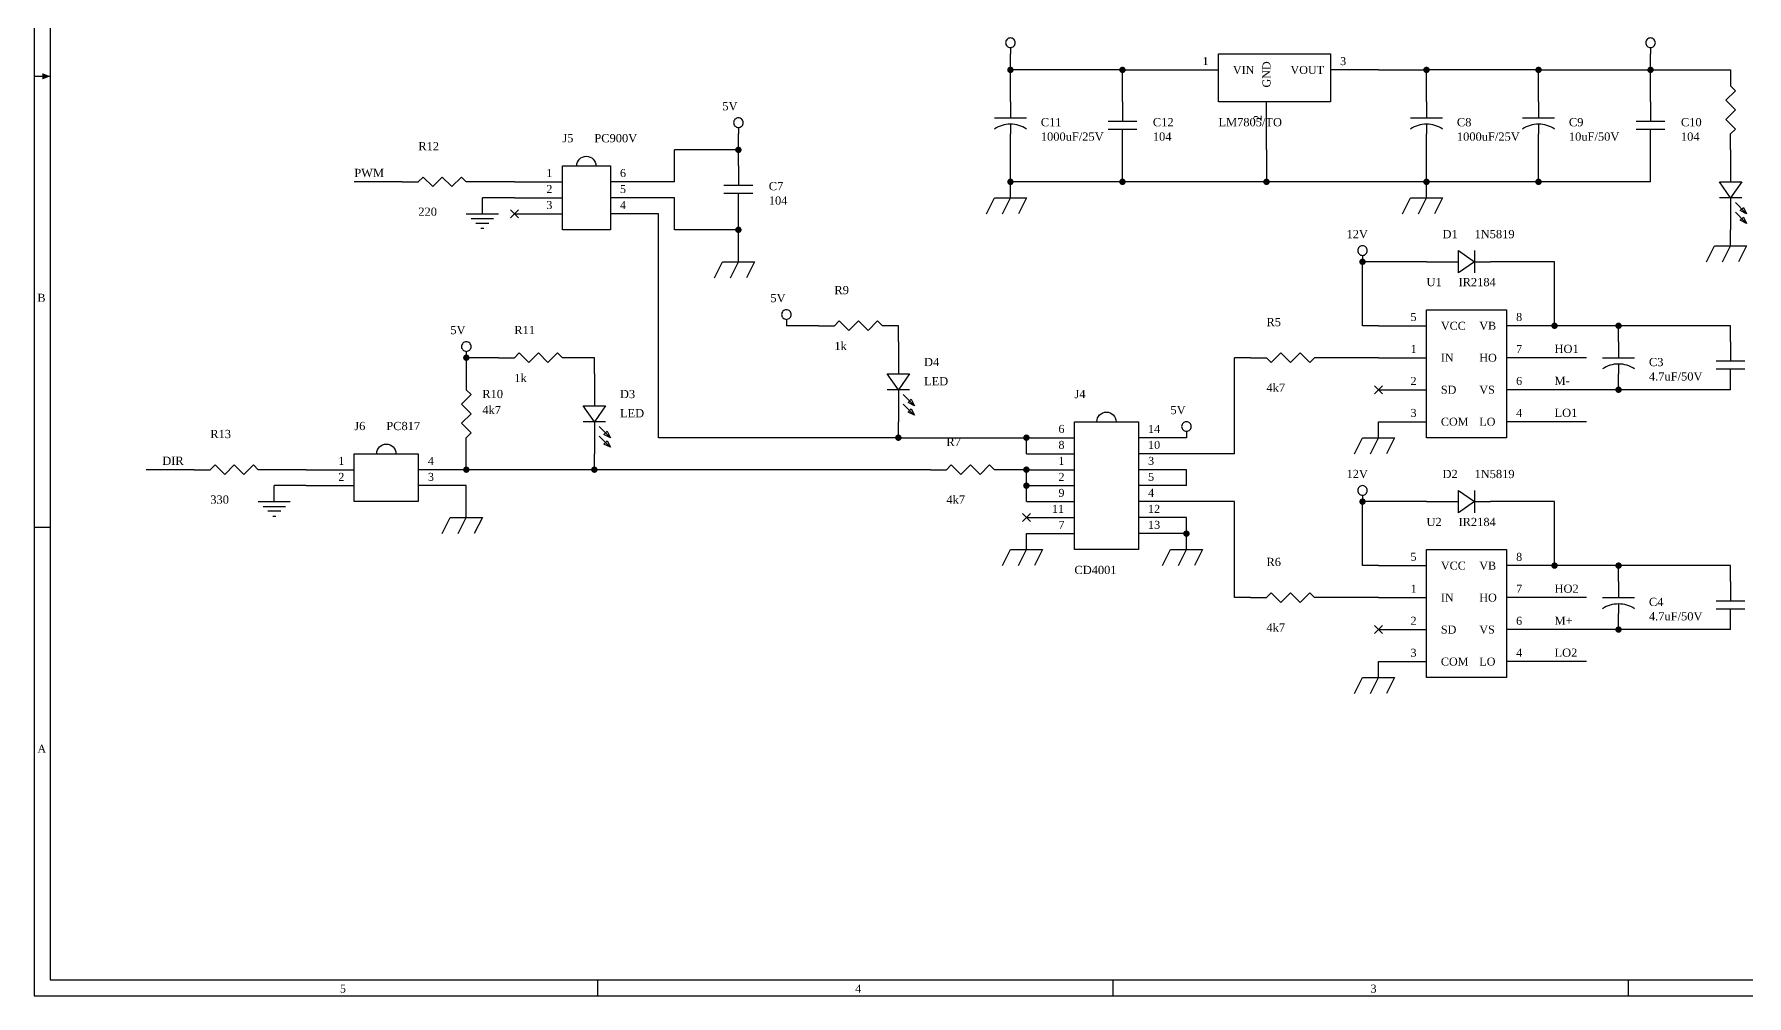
# Model space of a CAD drawing. Extents: x -3 to 419, y 3 to 299.
# Drawn here: x -2.5 to 269.3, y 2.5 to 155.3 of the extents above; entities that cross this region are included whole.
import ezdxf

# ---------------------------------------------------------------- set-up
doc = ezdxf.new("R2010")
doc.units = 0
doc.header["$MEASUREMENT"] = 0
for name, color, linetype in [('PARTS', 7, 'Continuous'), ('PARTTEXT', 7, 'Continuous'), ('TITLE', 7, 'Continuous'), ('WIRE', 7, 'Continuous'), ('WIRETEXT', 7, 'Continuous')]:
    doc.layers.add(name, color=color, linetype=linetype)
doc.styles.get("Standard").update_dxf_attribs({"font": 'times_0.ttf'})

msp = doc.modelspace()

# ---------------------------------------------------------------- linework, layer by layer
at = {"layer": 'PARTS'}
for p, q in [((177.8, 149.606), (185.42, 149.606)), ((210.82, 149.606), (203.2, 149.606)), ((266.7, 149.606), (266.7, 147.066)), ((152.4, 144.526), (152.4, 141.986)), ((170.18, 144.526), (170.18, 141.986)), ((193.04, 136.906), (193.04, 144.526)), ((218.44, 144.526), (218.44, 141.986)), ((236.22, 144.526), (236.22, 141.986)), ((254, 144.526), (254, 141.986)), ((152.4, 136.906), (152.4, 139.446)), ((170.18, 136.906), (170.18, 139.446)), ((218.44, 136.906), (218.44, 139.446)), ((236.22, 136.906), (236.22, 139.446)), ((254, 136.906), (254, 139.446)), ((266.7, 136.906), (266.7, 139.446)), ((266.7, 136.906), (266.7, 134.366)), ((109.22, 134.366), (109.22, 131.826)), ((55.88, 131.826), (58.42, 131.826)), ((68.58, 131.826), (66.04, 131.826)), ((73.66, 131.826), (81.28, 131.826)), ((96.52, 131.826), (88.9, 131.826)), ((73.66, 129.286), (81.28, 129.286)), ((96.52, 129.286), (88.9, 129.286)), ((109.22, 126.746), (109.22, 129.286)), ((73.025, 127.381), (74.295, 126.111)), ((74.295, 127.381), (73.025, 126.111)), ((73.66, 126.746), (81.28, 126.746)), ((96.52, 126.746), (88.9, 126.746)), ((266.7, 121.666), (266.7, 124.206)), ((218.44, 119.126), (220.98, 119.126)), ((231.14, 119.126), (228.6, 119.126)), ((121.92, 108.966), (124.46, 108.966)), ((134.62, 108.966), (132.08, 108.966)), ((210.82, 108.966), (218.44, 108.966)), ((238.76, 108.966), (231.14, 108.966)), ((134.62, 106.426), (134.62, 103.886)), ((248.92, 106.426), (248.92, 103.886)), ((266.7, 106.426), (266.7, 103.886)), ((71.12, 103.886), (73.66, 103.886)), ((83.82, 103.886), (81.28, 103.886)), ((190.5, 103.886), (193.04, 103.886)), ((203.2, 103.886), (200.66, 103.886)), ((210.82, 103.886), (218.44, 103.886)), ((238.76, 103.886), (231.14, 103.886)), ((66.04, 101.346), (66.04, 98.806)), ((86.36, 101.346), (86.36, 98.806)), ((248.92, 98.806), (248.92, 101.346)), ((266.7, 98.806), (266.7, 101.346)), ((210.185, 99.441), (211.455, 98.171)), ((211.455, 99.441), (210.185, 98.171)), ((210.82, 98.806), (218.44, 98.806)), ((238.76, 98.806), (231.14, 98.806)), ((134.62, 91.186), (134.62, 93.726)), ((210.82, 93.726), (218.44, 93.726)), ((238.76, 93.726), (231.14, 93.726)), ((66.04, 88.646), (66.04, 91.186)), ((154.94, 91.186), (162.56, 91.186)), ((180.34, 91.186), (172.72, 91.186)), ((86.36, 86.106), (86.36, 88.646)), ((154.94, 88.646), (162.56, 88.646)), ((180.34, 88.646), (172.72, 88.646)), ((22.86, 86.106), (25.4, 86.106)), ((35.56, 86.106), (33.02, 86.106)), ((40.64, 86.106), (48.26, 86.106)), ((66.04, 86.106), (58.42, 86.106)), ((139.7, 86.106), (142.24, 86.106)), ((152.4, 86.106), (149.86, 86.106)), ((154.94, 86.106), (162.56, 86.106)), ((180.34, 86.106), (172.72, 86.106)), ((40.64, 83.566), (48.26, 83.566)), ((66.04, 83.566), (58.42, 83.566)), ((154.94, 83.566), (162.56, 83.566)), ((180.34, 83.566), (172.72, 83.566)), ((154.305, 79.121), (155.575, 77.851)), ((155.575, 79.121), (154.305, 77.851)), ((154.94, 81.026), (162.56, 81.026)), ((180.34, 81.026), (172.72, 81.026)), ((218.44, 81.026), (220.98, 81.026)), ((231.14, 81.026), (228.6, 81.026)), ((154.94, 78.486), (162.56, 78.486)), ((180.34, 78.486), (172.72, 78.486)), ((154.94, 75.946), (162.56, 75.946)), ((180.34, 75.946), (172.72, 75.946)), ((210.82, 70.866), (218.44, 70.866)), ((238.76, 70.866), (231.14, 70.866)), ((248.92, 68.326), (248.92, 65.786)), ((266.7, 68.326), (266.7, 65.786)), ((190.5, 65.786), (193.04, 65.786)), ((203.2, 65.786), (200.66, 65.786)), ((210.82, 65.786), (218.44, 65.786)), ((238.76, 65.786), (231.14, 65.786)), ((248.92, 60.706), (248.92, 63.246)), ((266.7, 60.706), (266.7, 63.246)), ((210.185, 61.341), (211.455, 60.071)), ((211.455, 61.341), (210.185, 60.071)), ((210.82, 60.706), (218.44, 60.706)), ((238.76, 60.706), (231.14, 60.706)), ((210.82, 55.626), (218.44, 55.626)), ((238.76, 55.626), (231.14, 55.626))]:
    msp.add_line(p, q, dxfattribs=at)
for points in [[(153.162, 153.924, 0.0985), (153.104, 154.2156, 0.0985), (152.9388, 154.4628, 0.0985), (152.6916, 154.628, 0.0985), (152.4, 154.686, 0.0985), (152.1084, 154.628, 0.0985), (151.8612, 154.4628, 0.0985), (151.696, 154.2156, 0.0985), (151.638, 153.924, 0.0985), (151.696, 153.6324, 0.0985), (151.8612, 153.3852, 0.0985), (152.1084, 153.22, 0.0985), (152.4, 153.162, 0.0985), (152.6916, 153.22, 0.0985), (152.9388, 153.3852, 0.0985), (153.104, 153.6324, 0.0985)], [(254.762, 153.924, 0.0985), (254.704, 154.2156, 0.0985), (254.5388, 154.4628, 0.0985), (254.2916, 154.628, 0.0985), (254, 154.686, 0.0985), (253.7084, 154.628, 0.0985), (253.4612, 154.4628, 0.0985), (253.296, 154.2156, 0.0985), (253.238, 153.924, 0.0985), (253.296, 153.6324, 0.0985), (253.4612, 153.3852, 0.0985), (253.7084, 153.22, 0.0985), (254, 153.162, 0.0985), (254.2916, 153.22, 0.0985), (254.5388, 153.3852, 0.0985), (254.704, 153.6324, 0.0985)], [(109.982, 141.224, 0.0985), (109.924, 141.5156, 0.0985), (109.7588, 141.7628, 0.0985), (109.5116, 141.928, 0.0985), (109.22, 141.986, 0.0985), (108.9284, 141.928, 0.0985), (108.6812, 141.7628, 0.0985), (108.516, 141.5156, 0.0985), (108.458, 141.224, 0.0985), (108.516, 140.9324, 0.0985), (108.6812, 140.6852, 0.0985), (108.9284, 140.52, 0.0985), (109.22, 140.462, 0.0985), (109.5116, 140.52, 0.0985), (109.7588, 140.6852, 0.0985), (109.924, 140.9324, 0.0985)], [(209.042, 120.904, 0.0985), (208.984, 121.1956, 0.0985), (208.8188, 121.4428, 0.0985), (208.5716, 121.608, 0.0985), (208.28, 121.666, 0.0985), (207.9884, 121.608, 0.0985), (207.7412, 121.4428, 0.0985), (207.576, 121.1956, 0.0985), (207.518, 120.904, 0.0985), (207.576, 120.6124, 0.0985), (207.7412, 120.3652, 0.0985), (207.9884, 120.2, 0.0985), (208.28, 120.142, 0.0985), (208.5716, 120.2, 0.0985), (208.8188, 120.3652, 0.0985), (208.984, 120.6124, 0.0985)], [(117.602, 110.744, 0.0985), (117.544, 111.0356, 0.0985), (117.3788, 111.2828, 0.0985), (117.1316, 111.448, 0.0985), (116.84, 111.506, 0.0985), (116.5484, 111.448, 0.0985), (116.3012, 111.2828, 0.0985), (116.136, 111.0356, 0.0985), (116.078, 110.744, 0.0985), (116.136, 110.4524, 0.0985), (116.3012, 110.2052, 0.0985), (116.5484, 110.04, 0.0985), (116.84, 109.982, 0.0985), (117.1316, 110.04, 0.0985), (117.3788, 110.2052, 0.0985), (117.544, 110.4524, 0.0985)], [(66.802, 105.664, 0.0985), (66.744, 105.9556, 0.0985), (66.5788, 106.2028, 0.0985), (66.3316, 106.368, 0.0985), (66.04, 106.426, 0.0985), (65.7484, 106.368, 0.0985), (65.5012, 106.2028, 0.0985), (65.336, 105.9556, 0.0985), (65.278, 105.664, 0.0985), (65.336, 105.3724, 0.0985), (65.5012, 105.1252, 0.0985), (65.7484, 104.96, 0.0985), (66.04, 104.902, 0.0985), (66.3316, 104.96, 0.0985), (66.5788, 105.1252, 0.0985), (66.744, 105.3724, 0.0985)], [(181.102, 92.964, 0.0985), (181.044, 93.2556, 0.0985), (180.8788, 93.5028, 0.0985), (180.6316, 93.668, 0.0985), (180.34, 93.726, 0.0985), (180.0484, 93.668, 0.0985), (179.8012, 93.5028, 0.0985), (179.636, 93.2556, 0.0985), (179.578, 92.964, 0.0985), (179.636, 92.6724, 0.0985), (179.8012, 92.4252, 0.0985), (180.0484, 92.26, 0.0985), (180.34, 92.202, 0.0985), (180.6316, 92.26, 0.0985), (180.8788, 92.4252, 0.0985), (181.044, 92.6724, 0.0985)], [(209.042, 82.804, 0.0985), (208.984, 83.0956, 0.0985), (208.8188, 83.3428, 0.0985), (208.5716, 83.508, 0.0985), (208.28, 83.566, 0.0985), (207.9884, 83.508, 0.0985), (207.7412, 83.3428, 0.0985), (207.576, 83.0956, 0.0985), (207.518, 82.804, 0.0985), (207.576, 82.5124, 0.0985), (207.7412, 82.2652, 0.0985), (207.9884, 82.1, 0.0985), (208.28, 82.042, 0.0985), (208.5716, 82.1, 0.0985), (208.8188, 82.2652, 0.0985), (208.984, 82.5124, 0.0985)]]:
    msp.add_lwpolyline(points, format="xyb", close=True, dxfattribs=at)
for points in [[(152.4, 153.162), (152.4, 152.146)], [(254, 153.162), (254, 152.146)], [(266.7, 147.066), (267.462, 146.304)], [(267.462, 146.304), (265.938, 144.78)], [(265.938, 144.78), (267.462, 143.256)], [(149.86, 141.986), (154.94, 141.986)], [(167.894, 141.478), (172.466, 141.478)], [(170.18, 141.986), (170.18, 141.478)], [(215.9, 141.986), (220.98, 141.986)], [(233.68, 141.986), (238.76, 141.986)], [(251.714, 141.478), (256.286, 141.478)], [(254, 141.986), (254, 141.478)], [(267.462, 143.256), (265.938, 141.732)], [(265.938, 141.732), (267.462, 140.208)], [(109.22, 140.462), (109.22, 139.446)], [(152.4, 140.97), (152.4, 139.446)], [(167.894, 140.208), (172.466, 140.208)], [(170.18, 139.446), (170.18, 140.208)], [(218.44, 140.97), (218.44, 139.446)], [(236.22, 140.97), (236.22, 139.446)], [(251.714, 140.208), (256.286, 140.208)], [(254, 139.446), (254, 140.208)], [(267.462, 140.208), (266.7, 139.446)], [(83.82, 134.366), (86.36, 134.366)], [(266.7, 134.366), (266.7, 131.826)], [(58.42, 131.826), (59.182, 132.588)], [(59.182, 132.588), (60.706, 131.064)], [(60.706, 131.064), (62.23, 132.588)], [(62.23, 132.588), (63.754, 131.064)], [(63.754, 131.064), (65.278, 132.588)], [(65.278, 132.588), (66.04, 131.826)], [(106.934, 131.318), (111.506, 131.318)], [(109.22, 131.826), (109.22, 131.318)], [(106.934, 130.048), (111.506, 130.048)], [(109.22, 129.286), (109.22, 130.048)], [(148.59, 126.746), (149.86, 129.286)], [(149.86, 129.286), (154.94, 129.286)], [(151.13, 126.746), (152.4, 129.286)], [(154.94, 129.286), (153.67, 126.746)], [(214.63, 126.746), (215.9, 129.286)], [(215.9, 129.286), (220.98, 129.286)], [(217.17, 126.746), (218.44, 129.286)], [(220.98, 129.286), (219.71, 126.746)], [(268.478, 129.286), (264.922, 129.286)], [(266.7, 129.286), (266.7, 124.206)], [(268.986, 127), (267.462, 128.524)], [(66.04, 126.746), (71.12, 126.746)], [(66.802, 125.984), (70.358, 125.984)], [(69.596, 125.222), (67.564, 125.222)], [(268.986, 125.476), (267.462, 127)], [(68.326, 124.46), (68.834, 124.46)], [(208.28, 120.142), (208.28, 119.126)], [(226.06, 120.904), (226.06, 117.348)], [(262.89, 119.126), (264.16, 121.666)], [(264.16, 121.666), (269.24, 121.666)], [(265.43, 119.126), (266.7, 121.666)], [(269.24, 121.666), (267.97, 119.126)], [(105.41, 116.586), (106.68, 119.126)], [(106.68, 119.126), (111.76, 119.126)], [(107.95, 116.586), (109.22, 119.126)], [(111.76, 119.126), (110.49, 116.586)], [(220.98, 119.126), (223.52, 119.126)], [(226.06, 119.126), (228.6, 119.126)], [(116.84, 109.982), (116.84, 108.966)], [(124.46, 108.966), (125.222, 109.728)], [(125.222, 109.728), (126.746, 108.204)], [(126.746, 108.204), (128.27, 109.728)], [(128.27, 109.728), (129.794, 108.204)], [(129.794, 108.204), (131.318, 109.728)], [(131.318, 109.728), (132.08, 108.966)], [(66.04, 104.902), (66.04, 103.886)], [(73.66, 103.886), (74.422, 104.648)], [(74.422, 104.648), (75.946, 103.124)], [(75.946, 103.124), (77.47, 104.648)], [(77.47, 104.648), (78.994, 103.124)], [(78.994, 103.124), (80.518, 104.648)], [(80.518, 104.648), (81.28, 103.886)], [(134.62, 103.886), (134.62, 101.346)], [(193.802, 103.124), (193.04, 103.886)], [(195.326, 104.648), (193.802, 103.124)], [(196.85, 103.124), (195.326, 104.648)], [(198.374, 104.648), (196.85, 103.124)], [(199.898, 103.124), (198.374, 104.648)], [(200.66, 103.886), (199.898, 103.124)], [(246.38, 103.886), (251.46, 103.886)], [(264.414, 103.378), (268.986, 103.378)], [(266.7, 103.886), (266.7, 103.378)], [(248.92, 102.87), (248.92, 101.346)], [(264.414, 102.108), (268.986, 102.108)], [(266.7, 101.346), (266.7, 102.108)], [(66.802, 98.044), (65.278, 96.52)], [(66.04, 98.806), (66.802, 98.044)], [(86.36, 98.806), (86.36, 96.266)], [(136.398, 98.806), (132.842, 98.806)], [(134.62, 98.806), (134.62, 93.726)], [(136.906, 96.52), (135.382, 98.044)], [(65.278, 96.52), (66.802, 94.996)], [(136.906, 94.996), (135.382, 96.52)], [(66.802, 94.996), (65.278, 93.472)], [(65.278, 93.472), (66.802, 91.948)], [(88.138, 93.726), (84.582, 93.726)], [(86.36, 93.726), (86.36, 88.646)], [(88.646, 91.44), (87.122, 92.964)], [(165.1, 93.726), (167.64, 93.726)], [(66.802, 91.948), (66.04, 91.186)], [(88.646, 89.916), (87.122, 91.44)], [(180.34, 92.202), (180.34, 91.186)], [(207.01, 88.646), (208.28, 91.186)], [(208.28, 91.186), (213.36, 91.186)], [(209.55, 88.646), (210.82, 91.186)], [(213.36, 91.186), (212.09, 88.646)], [(50.8, 88.646), (53.34, 88.646)], [(25.4, 86.106), (26.162, 86.868)], [(26.162, 86.868), (27.686, 85.344)], [(27.686, 85.344), (29.21, 86.868)], [(29.21, 86.868), (30.734, 85.344)], [(30.734, 85.344), (32.258, 86.868)], [(32.258, 86.868), (33.02, 86.106)], [(142.24, 86.106), (143.002, 86.868)], [(143.002, 86.868), (144.526, 85.344)], [(144.526, 85.344), (146.05, 86.868)], [(146.05, 86.868), (147.574, 85.344)], [(147.574, 85.344), (149.098, 86.868)], [(149.098, 86.868), (149.86, 86.106)], [(208.28, 82.042), (208.28, 81.026)], [(226.06, 82.804), (226.06, 79.248)], [(33.02, 81.026), (38.1, 81.026)], [(33.782, 80.264), (37.338, 80.264)], [(36.576, 79.502), (34.544, 79.502)], [(220.98, 81.026), (223.52, 81.026)], [(226.06, 81.026), (228.6, 81.026)], [(35.306, 78.74), (35.814, 78.74)], [(62.23, 75.946), (63.5, 78.486)], [(63.5, 78.486), (68.58, 78.486)], [(64.77, 75.946), (66.04, 78.486)], [(68.58, 78.486), (67.31, 75.946)], [(151.13, 70.866), (152.4, 73.406)], [(152.4, 73.406), (157.48, 73.406)], [(153.67, 70.866), (154.94, 73.406)], [(157.48, 73.406), (156.21, 70.866)], [(176.53, 70.866), (177.8, 73.406)], [(177.8, 73.406), (182.88, 73.406)], [(179.07, 70.866), (180.34, 73.406)], [(182.88, 73.406), (181.61, 70.866)], [(193.04, 65.786), (193.802, 66.548)], [(193.802, 66.548), (195.326, 65.024)], [(195.326, 65.024), (196.85, 66.548)], [(196.85, 66.548), (198.374, 65.024)], [(198.374, 65.024), (199.898, 66.548)], [(199.898, 66.548), (200.66, 65.786)], [(246.38, 65.786), (251.46, 65.786)], [(264.414, 65.278), (268.986, 65.278)], [(266.7, 65.786), (266.7, 65.278)], [(248.92, 64.77), (248.92, 63.246)], [(264.414, 64.008), (268.986, 64.008)], [(266.7, 63.246), (266.7, 64.008)], [(207.01, 50.546), (208.28, 53.086)], [(208.28, 53.086), (213.36, 53.086)], [(209.55, 50.546), (210.82, 53.086)], [(213.36, 53.086), (212.09, 50.546)]]:
    msp.add_lwpolyline(points, dxfattribs=at)
for points in [[(185.42, 152.146), (203.2, 152.146), (203.2, 144.526), (185.42, 144.526)], [(81.28, 134.366), (88.9, 134.366), (88.9, 124.206), (81.28, 124.206)], [(266.7, 129.286), (266.7, 129.286), (264.922, 131.826), (268.478, 131.826), (266.7, 129.286)], [(268.732, 127.762), (268.732, 127.762), (269.24, 126.746), (268.224, 127.254), (268.732, 127.762)], [(268.732, 126.238), (268.732, 126.238), (269.24, 125.222), (268.224, 125.73), (268.732, 126.238)], [(226.06, 119.126), (226.06, 119.126), (223.52, 117.348), (223.52, 120.904), (226.06, 119.126)], [(218.44, 111.506), (231.14, 111.506), (231.14, 91.186), (218.44, 91.186)], [(134.62, 98.806), (134.62, 98.806), (132.842, 101.346), (136.398, 101.346), (134.62, 98.806)], [(86.36, 93.726), (86.36, 93.726), (84.582, 96.266), (88.138, 96.266), (86.36, 93.726)], [(136.652, 97.282), (136.652, 97.282), (137.16, 96.266), (136.144, 96.774), (136.652, 97.282)], [(136.652, 95.758), (136.652, 95.758), (137.16, 94.742), (136.144, 95.25), (136.652, 95.758)], [(162.56, 93.726), (172.72, 93.726), (172.72, 73.406), (162.56, 73.406)], [(88.392, 92.202), (88.392, 92.202), (88.9, 91.186), (87.884, 91.694), (88.392, 92.202)], [(88.392, 90.678), (88.392, 90.678), (88.9, 89.662), (87.884, 90.17), (88.392, 90.678)], [(48.26, 88.646), (58.42, 88.646), (58.42, 81.026), (48.26, 81.026)], [(226.06, 81.026), (226.06, 81.026), (223.52, 79.248), (223.52, 82.804), (226.06, 81.026)], [(218.44, 73.406), (231.14, 73.406), (231.14, 53.086), (218.44, 53.086)]]:
    msp.add_lwpolyline(points, close=True, dxfattribs=at)
for points in [[(152.4, 140.97, 0.1654), (149.86, 140.208)], [(154.94, 140.208, 0.1654), (152.4, 140.97)], [(218.44, 140.97, 0.1654), (215.9, 140.208)], [(220.98, 140.208, 0.1654), (218.44, 140.97)], [(236.22, 140.97, 0.1654), (233.68, 140.208)], [(238.76, 140.208, 0.1654), (236.22, 140.97)], [(83.566, 134.366, -1), (86.614, 134.366)], [(248.92, 102.87, 0.1654), (246.38, 102.108)], [(251.46, 102.108, 0.1654), (248.92, 102.87)], [(166.116, 93.726, -1), (169.164, 93.726)], [(51.816, 88.646, -1), (54.864, 88.646)], [(248.92, 64.77, 0.1654), (246.38, 64.008)], [(251.46, 64.008, 0.1654), (248.92, 64.77)]]:
    msp.add_lwpolyline(points, format="xyb", dxfattribs=at)
at = {"layer": 'TITLE'}
for points in [[(-2.54, 2.54), (417.322, 2.54), (417.322, 299.466), (-2.54, 299.466)], [(0, 5.08), (414.782, 5.08), (414.782, 296.926), (0, 296.926)]]:
    msp.add_lwpolyline(points, close=True, dxfattribs=at)
for points in [[(-2.54, 148.59), (0, 148.59)], [(-2.54, 76.962), (0, 76.962)], [(86.868, 5.08), (86.868, 2.54)], [(168.656, 5.08), (168.656, 2.54)], [(250.444, 5.08), (250.444, 2.54)]]:
    msp.add_lwpolyline(points, dxfattribs=at)
msp.add_solid([(0, 148.59), (-1.27, 149.098), (-1.27, 148.082), (-1.27, 148.59)], dxfattribs=at)
msp.add_solid([(0, 148.59), (-1.27, 149.098), (-1.27, 148.082), (-1.27, 148.59)], dxfattribs=at)
msp.add_solid([(0, 148.59), (-1.27, 149.098), (-1.27, 148.082), (-1.27, 148.59)], dxfattribs=at)
at = {"layer": 'WIRE', "const_width": 0.508}
for points in [[(152.146, 149.606, 1), (152.654, 149.606, 1)], [(169.926, 149.606, 1), (170.434, 149.606, 1)], [(218.186, 149.606, 1), (218.694, 149.606, 1)], [(235.966, 149.606, 1), (236.474, 149.606, 1)], [(253.746, 149.606, 1), (254.254, 149.606, 1)], [(108.966, 136.906, 1), (109.474, 136.906, 1)], [(152.146, 131.826, 1), (152.654, 131.826, 1)], [(169.926, 131.826, 1), (170.434, 131.826, 1)], [(192.786, 131.826, 1), (193.294, 131.826, 1)], [(218.186, 131.826, 1), (218.694, 131.826, 1)], [(218.186, 131.826, 1), (218.694, 131.826, 1)], [(235.966, 131.826, 1), (236.474, 131.826, 1)], [(108.966, 124.206, 1), (109.474, 124.206, 1)], [(208.026, 119.126, 1), (208.534, 119.126, 1)], [(238.506, 108.966, 1), (239.014, 108.966, 1)], [(248.666, 108.966, 1), (249.174, 108.966, 1)], [(248.666, 108.966, 1), (249.174, 108.966, 1)], [(65.786, 103.886, 1), (66.294, 103.886, 1)], [(248.666, 98.806, 1), (249.174, 98.806, 1)], [(134.366, 91.186, 1), (134.874, 91.186, 1)], [(154.686, 91.186, 1), (155.194, 91.186, 1)], [(65.786, 86.106, 1), (66.294, 86.106, 1)], [(86.106, 86.106, 1), (86.614, 86.106, 1)], [(154.686, 86.106, 1), (155.194, 86.106, 1)], [(154.686, 86.106, 1), (155.194, 86.106, 1)], [(154.686, 83.566, 1), (155.194, 83.566, 1)], [(208.026, 81.026, 1), (208.534, 81.026, 1)], [(180.086, 75.946, 1), (180.594, 75.946, 1)], [(238.506, 70.866, 1), (239.014, 70.866, 1)], [(248.666, 70.866, 1), (249.174, 70.866, 1)], [(248.666, 60.706, 1), (249.174, 60.706, 1)]]:
    msp.add_lwpolyline(points, format="xyb", close=True, dxfattribs=at)
at = {"layer": 'WIRE'}
for points in [[(152.4, 149.606), (152.4, 152.146)], [(152.4, 144.526), (152.4, 149.606)], [(170.18, 149.606), (152.4, 149.606)], [(170.18, 144.526), (170.18, 149.606)], [(170.18, 149.606), (177.8, 149.606)], [(210.82, 149.606), (218.44, 149.606)], [(236.22, 149.606), (218.44, 149.606)], [(218.44, 144.526), (218.44, 149.606)], [(236.22, 149.606), (254, 149.606)], [(236.22, 144.526), (236.22, 149.606)], [(254, 149.606), (254, 152.146)], [(254, 149.606), (266.7, 149.606)], [(254, 144.526), (254, 149.606)], [(109.22, 136.906), (109.22, 139.446)], [(99.06, 131.826), (99.06, 136.906)], [(109.22, 136.906), (99.06, 136.906)], [(109.22, 134.366), (109.22, 136.906)], [(152.4, 131.826), (152.4, 136.906)], [(170.18, 131.826), (170.18, 136.906)], [(193.04, 136.906), (193.04, 131.826)], [(218.44, 131.826), (218.44, 136.906)], [(236.22, 131.826), (236.22, 136.906)], [(254, 131.826), (254, 136.906)], [(55.88, 131.826), (48.26, 131.826)], [(73.66, 131.826), (68.58, 131.826)], [(99.06, 131.826), (96.52, 131.826)], [(152.4, 129.286), (152.4, 131.826)], [(170.18, 131.826), (152.4, 131.826)], [(193.04, 131.826), (170.18, 131.826)], [(218.44, 131.826), (193.04, 131.826)], [(236.22, 131.826), (218.44, 131.826)], [(218.44, 129.286), (218.44, 131.826)], [(254, 131.826), (236.22, 131.826)], [(68.58, 126.746), (68.58, 129.286)], [(73.66, 129.286), (68.58, 129.286)], [(99.06, 129.286), (96.52, 129.286)], [(99.06, 124.206), (99.06, 129.286)], [(96.52, 91.186), (96.52, 126.746)], [(109.22, 124.206), (109.22, 126.746)], [(109.22, 124.206), (99.06, 124.206)], [(109.22, 119.126), (109.22, 124.206)], [(208.28, 108.966), (208.28, 119.126)], [(218.44, 119.126), (208.28, 119.126)], [(238.76, 119.126), (231.14, 119.126)], [(238.76, 108.966), (238.76, 119.126)], [(121.92, 108.966), (116.84, 108.966)], [(134.62, 106.426), (134.62, 108.966)], [(210.82, 108.966), (208.28, 108.966)], [(248.92, 108.966), (238.76, 108.966)], [(266.7, 108.966), (248.92, 108.966)], [(248.92, 106.426), (248.92, 108.966)], [(266.7, 106.426), (266.7, 108.966)], [(66.04, 103.886), (66.04, 101.346)], [(71.12, 103.886), (66.04, 103.886)], [(86.36, 103.886), (83.82, 103.886)], [(86.36, 101.346), (86.36, 103.886)], [(190.5, 103.886), (187.96, 103.886)], [(187.96, 88.646), (187.96, 103.886)], [(210.82, 103.886), (203.2, 103.886)], [(243.84, 103.886), (238.76, 103.886)], [(248.92, 98.806), (238.76, 98.806)], [(266.7, 98.806), (248.92, 98.806)], [(210.82, 91.186), (210.82, 93.726)], [(243.84, 93.726), (238.76, 93.726)], [(134.62, 91.186), (96.52, 91.186)], [(134.62, 91.186), (154.94, 91.186)], [(154.94, 88.646), (154.94, 91.186)], [(66.04, 86.106), (66.04, 88.646)], [(187.96, 88.646), (180.34, 88.646)], [(22.86, 86.106), (15.24, 86.106)], [(40.64, 86.106), (35.56, 86.106)], [(86.36, 86.106), (66.04, 86.106)], [(139.7, 86.106), (86.36, 86.106)], [(154.94, 86.106), (152.4, 86.106)], [(154.94, 83.566), (154.94, 86.106)], [(180.34, 83.566), (180.34, 86.106)], [(40.64, 83.566), (35.56, 83.566)], [(35.56, 81.026), (35.56, 83.566)], [(66.04, 78.486), (66.04, 83.566)], [(154.94, 81.026), (154.94, 83.566)], [(187.96, 81.026), (180.34, 81.026)], [(187.96, 65.786), (187.96, 81.026)], [(208.28, 70.866), (208.28, 81.026)], [(218.44, 81.026), (208.28, 81.026)], [(238.76, 81.026), (231.14, 81.026)], [(238.76, 70.866), (238.76, 81.026)], [(180.34, 75.946), (180.34, 78.486)], [(154.94, 73.406), (154.94, 75.946)], [(180.34, 73.406), (180.34, 75.946)], [(210.82, 70.866), (208.28, 70.866)], [(248.92, 70.866), (238.76, 70.866)], [(248.92, 68.326), (248.92, 70.866)], [(266.7, 70.866), (248.92, 70.866)], [(266.7, 68.326), (266.7, 70.866)], [(190.5, 65.786), (187.96, 65.786)], [(210.82, 65.786), (203.2, 65.786)], [(243.84, 65.786), (238.76, 65.786)], [(248.92, 60.706), (238.76, 60.706)], [(266.7, 60.706), (248.92, 60.706)], [(210.82, 53.086), (210.82, 55.626)], [(243.84, 55.626), (238.76, 55.626)]]:
    msp.add_lwpolyline(points, dxfattribs=at)

# ---------------------------------------------------------------- texts
at = {"layer": 'PARTS'}
for s, p in [('1', (182.88, 150.368)), ('VIN', (187.706, 148.971)), ('VOUT', (196.85, 148.971)), ('3', (204.724, 150.368)), ('1', (78.74, 132.588)), ('6', (90.424, 132.588)), ('2', (78.74, 130.048)), ('5', (90.424, 130.048)), ('3', (78.74, 127.508)), ('4', (90.424, 127.508)), ('5', (215.9, 109.728)), ('VCC', (220.726, 108.331)), ('VB', (226.822, 108.331)), ('8', (232.664, 109.728)), ('1', (215.9, 104.648)), ('IN', (220.726, 103.251)), ('HO', (226.822, 103.251)), ('7', (232.664, 104.648)), ('2', (215.9, 99.568)), ('6', (232.664, 99.568)), ('SD', (220.726, 98.171)), ('VS', (226.822, 98.171)), ('3', (215.9, 94.488)), ('4', (232.664, 94.488)), ('6', (160.02, 91.948)), ('14', (174.244, 91.948)), ('COM', (220.726, 93.091)), ('LO', (226.822, 93.091)), ('8', (160.02, 89.408)), ('10', (174.244, 89.408)), ('1', (45.72, 86.868)), ('4', (59.944, 86.868)), ('1', (160.02, 86.868)), ('3', (174.244, 86.868)), ('2', (45.72, 84.328)), ('3', (59.944, 84.328)), ('2', (160.02, 84.328)), ('5', (174.244, 84.328)), ('9', (160.02, 81.788)), ('4', (174.244, 81.788)), ('11', (159.004, 79.248)), ('12', (174.244, 79.248)), ('7', (160.02, 76.708)), ('13', (174.244, 76.708)), ('5', (215.9, 71.628)), ('VCC', (220.726, 70.231)), ('VB', (226.822, 70.231)), ('8', (232.664, 71.628)), ('1', (215.9, 66.548)), ('IN', (220.726, 65.151)), ('HO', (226.822, 65.151)), ('7', (232.664, 66.548)), ('2', (215.9, 61.468)), ('6', (232.664, 61.468)), ('SD', (220.726, 60.071)), ('VS', (226.822, 60.071)), ('3', (215.9, 56.388)), ('4', (232.664, 56.388)), ('COM', (220.726, 54.991)), ('LO', (226.822, 54.991))]:
    msp.add_text(s, height=1.27, dxfattribs=at).set_placement(p)
for s, p in [('GND', (193.675, 146.812)), ('2', (192.278, 141.478))]:
    msp.add_text(s, height=1.27, rotation=90, dxfattribs=at).set_placement(p)
at = {"layer": 'PARTTEXT'}
for s, p in [('5V', (106.68, 143.1903)), ('C11', (157.226, 140.6503)), ('C12', (175.006, 140.6503)), ('LM7805/TO', (185.42, 140.6503)), ('C8', (223.266, 140.6503)), ('C9', (241.046, 140.6503)), ('C10', (258.826, 140.6503)), ('J5', (81.28, 138.1103)), ('PC900V', (86.36, 138.1103)), ('1000uF/25V', (157.226, 138.3643)), ('104', (175.006, 138.3643)), ('1000uF/25V', (223.266, 138.3643)), ('10uF/50V', (241.046, 138.3643)), ('104', (258.826, 138.3643)), ('R12', (58.42, 136.8403)), ('C7', (114.046, 130.4903)), ('220', (58.42, 126.4263)), ('104', (114.046, 128.2043)), ('12V', (205.74, 122.8703)), ('D1', (220.98, 122.8703)), ('1N5819', (226.06, 122.8703)), ('R9', (124.46, 113.9803)), ('U1', (218.44, 115.2503)), ('IR2184', (223.52, 115.2503)), ('5V', (114.3, 112.7103)), ('5V', (63.5, 107.6303)), ('R11', (73.66, 107.6303)), ('R5', (193.04, 108.9003)), ('1k', (124.46, 105.0903)), ('D4', (138.684, 102.5503)), ('C3', (253.746, 102.5503)), ('1k', (73.66, 100.0103)), ('LED', (138.684, 99.5023)), ('4.7uF/50V', (253.746, 100.2643)), ('R10', (68.58, 97.4703)), ('D3', (90.424, 97.4703)), ('J4', (162.56, 97.4703)), ('4k7', (193.04, 98.4863)), ('4k7', (68.58, 94.9303)), ('LED', (90.424, 94.4223)), ('5V', (177.8, 94.9303)), ('R13', (25.4, 91.1203)), ('J6', (48.26, 92.3903)), ('PC817', (53.34, 92.3903)), ('R7', (142.24, 89.8503)), ('12V', (205.74, 84.7703)), ('D2', (220.98, 84.7703)), ('1N5819', (226.06, 84.7703)), ('330', (25.4, 80.7063)), ('4k7', (142.24, 80.7063)), ('U2', (218.44, 77.1503)), ('IR2184', (223.52, 77.1503)), ('CD4001', (162.56, 69.5303)), ('R6', (193.04, 70.8003)), ('C4', (253.746, 64.4503)), ('4.7uF/50V', (253.746, 62.1643)), ('4k7', (193.04, 60.3863))]:
    msp.add_text(s, height=1.3057, dxfattribs=at).set_placement(p)
at = {"layer": 'TITLE'}
for s, p in [('B', (-2.032, 112.776)), ('A', (-2.032, 41.148)), ('5', (45.974, 3.048)), ('4', (127.762, 3.048)), ('3', (209.55, 3.048))]:
    msp.add_text(s, height=1.27, dxfattribs=at).set_placement(p)
at = {"layer": 'WIRETEXT'}
for s, p in [('PWM', (48.26, 132.588)), ('HO1', (238.76, 104.648)), ('M-', (238.76, 99.568)), ('LO1', (238.76, 94.488)), ('DIR', (17.78, 86.868)), ('HO2', (238.76, 66.548)), ('M+', (238.76, 61.468)), ('LO2', (238.76, 56.388))]:
    msp.add_text(s, height=1.3057, dxfattribs=at).set_placement(p)

doc.saveas('drawing.dxf')
